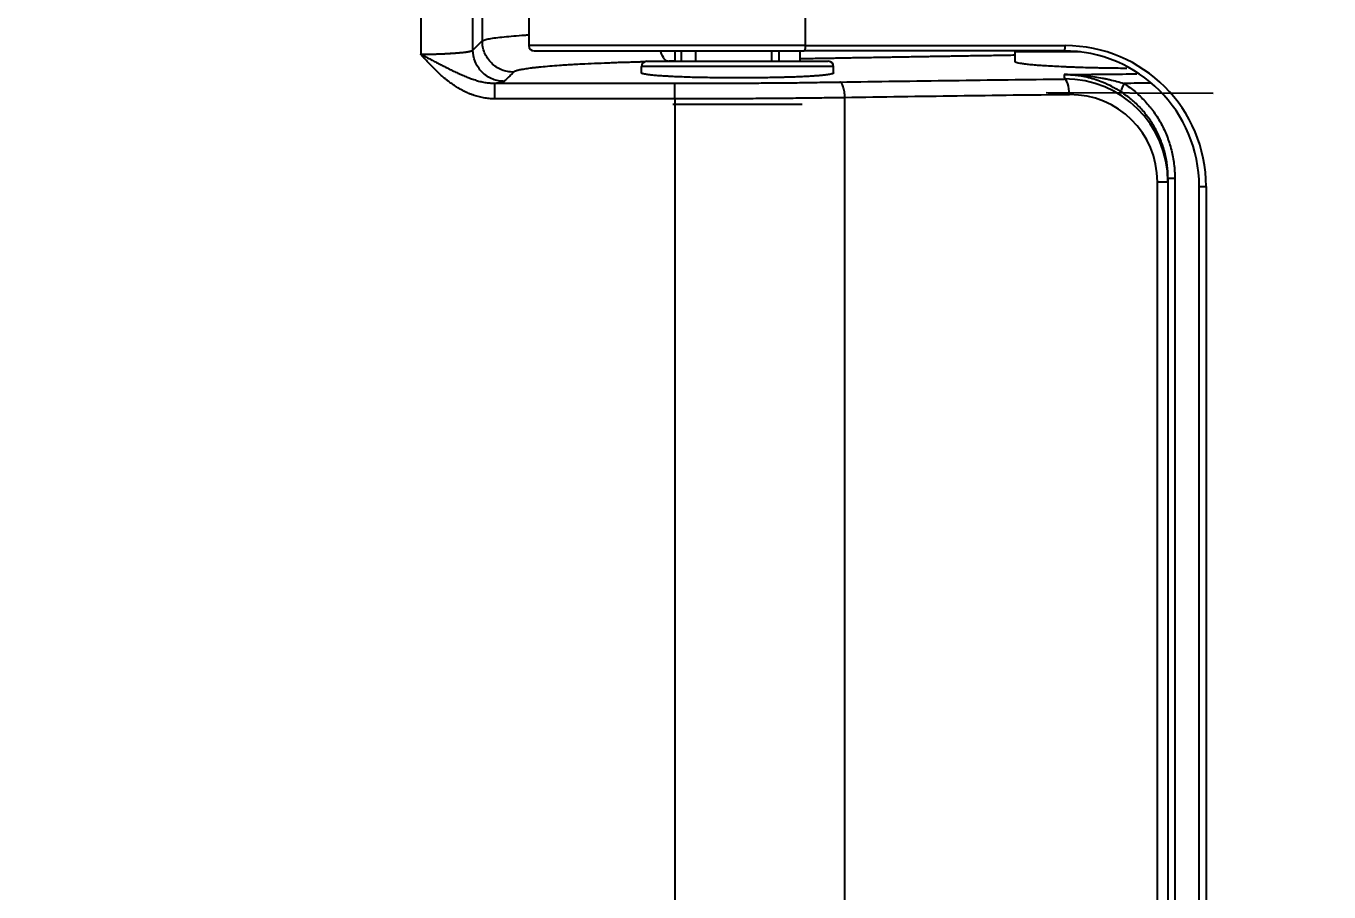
# Model space of a CAD drawing. Extents: x 2759 to 9191, y -64 to 2464.
# Drawn here: x 3051.6 to 3176.5, y 1760.2 to 1843.2 of the extents above; entities that cross this region are included whole.
import ezdxf

# ---------------------------------------------------------------- set-up
doc = ezdxf.new("R2010")
doc.units = 0
doc.header["$LTSCALE"] = 20
doc.header["$MEASUREMENT"] = 0
doc.layers.get('0').update_dxf_attribs({"linetype": 'CONTINUOUS'})
doc.layers.get('DEFPOINTS').update_dxf_attribs({"linetype": 'CONTINUOUS'})
doc.styles.get("Standard").update_dxf_attribs({"font": 'NanumGothic.ttf'})
doc.dimstyles.get("Standard").update_dxf_attribs({"dimtxt": 2.7, "dimasz": 2.5, "dimexe": 1.5, "dimexo": 1.5, "dimgap": 1.5, "dimtad": 1, "dimdec": 0, "dimlfac": 10, "dimzin": 0, "dimdsep": 46, "dimtxsty": 'Standard', "dimcen": 0, "dimclrt": 2, "dimadec": 0, "dimazin": 0, "dimtfac": 1, "dimtdec": 0, "dimtmove": 0, "dimatfit": 3, "dimfxl": 0, "dimtolj": 1, "dimtzin": 0, "dimarcsym": 0})

# ---------------------------------------------------------------- blocks, each defined once
blk = doc.blocks.new('*D41')
at = {"color": 3, "lineweight": -2}
for p, q in [((2915.78, 1685.19), (2915.78, 1966.5)), ((3600.37, 1685.19), (3600.37, 1966.5)), ((2935.78, 1961.5), (3580.37, 1961.5))]:
    blk.add_line(p, q, dxfattribs=at)
at = {"color": 3}
for points in [[(2935.78, 1964.83), (2935.78, 1958.17), (2915.78, 1961.5)], [(3580.37, 1964.83), (3580.37, 1958.17), (3600.37, 1961.5)]]:
    blk.add_solid(points, dxfattribs=at)
at = {"layer": 'DEFPOINTS', "color": 0}
for p in [(3600.37, 1961.5), (2915.78, 1683.69), (3600.37, 1683.69)]:
    blk.add_point(p, dxfattribs=at)
at = {"color": 2, "insert": (3258.08, 1985.11), "char_height": 25, "attachment_point": 5}
blk.add_mtext('\\A1;685', dxfattribs=at)

msp = doc.modelspace()

# ---------------------------------------------------------------- linework, layer by layer
at = {"color": 7, "linetype": 'Continuous'}
for p, q in [((3099.79, 1877.01), (3099.79, 1841.29)), ((3094.43, 1840.86), (3094.43, 1875.51)), ((3095.33, 1876.39), (3095.33, 1841.75)), ((3094.43, 1840.86), (3095.33, 1841.75)), ((3126.31, 1841.29), (3099.79, 1841.29)), ((3100.29, 1840.79), (3126.15, 1840.79)), ((3113.79, 1840.79), (3113.79, 1839.79)), ((3114.43, 1839.79), (3114.43, 1840.79)), ((3115.79, 1839.79), (3115.79, 1840.79)), ((3123.07, 1839.79), (3123.07, 1840.79)), ((3123.79, 1839.79), (3123.79, 1840.79)), ((3125.79, 1839.79), (3125.79, 1840.79)), ((3151.03, 1840.79), (3126.15, 1840.79)), ((3126.31, 1841.29), (3151.19, 1841.29)), ((3146.36, 1840.69), (3146.36, 1839.8)), ((3152.65, 1840.69), (3146.36, 1840.69)), ((3110.59, 1838.68), (3110.59, 1839.29)), ((3128.99, 1839.29), (3110.59, 1839.29)), ((3111.09, 1839.79), (3128.49, 1839.79)), ((3128.99, 1838.67), (3128.99, 1839.29)), ((3165.36, 1836.69), (3149.36, 1836.78)), ((3113.59, 1835.68), (3125.99, 1835.67)), ((3160.02, 1828.24), (3161.03, 1828.24)), ((3160.02, 1539.13), (3160.02, 1828.24)), ((3161.03, 1828.59), (3161.7, 1828.59)), ((3161.03, 1828.59), (3161.03, 1828.24)), ((3161.03, 1828.24), (3161.03, 1539.13)), ((3161.7, 1828.59), (3161.7, 1538.79)), ((3164.03, 1539.58), (3164.03, 1827.79)), ((3164.03, 1827.79), (3164.69, 1827.79)), ((3164.69, 1827.79), (3164.69, 1539.58))]:
    msp.add_line(p, q, dxfattribs=at)
for centre, start, end in [((3100.29, 1841.29), 180, 270), ((3146.86, 1840.69), 168.3085, 180), ((3111.09, 1839.29), 90, 180), ((3128.49, 1839.29), 0, 90)]:
    msp.add_arc(centre, 0.5, start, end, dxfattribs=at)
for centre, major_axis, ratio, start_param, end_param in [((3126.15, 1841.29), (0, -0.5), 0.325982, 0, 1.570796), ((3151.03, 1841.29), (0, -0.5), 0.325982, 0, 1.570796), ((3151.03, 1827.79), (13, 0), 1, 0, 1.570796), ((3151.19, 1827.79), (13.5, 0), 1, 0, 1.570796), ((3151.03, 1828.08), (6.87, 7.39), 0.984124, 5.469289, 7.032689), ((3151.1, 1836.59), (0.02, -1.5), 0.325964, 1.567085, 3.083985), ((3151.52, 1828.08), (5.8, 6.33), 0.981335, 5.463069, 7.026469), ((3157.13, 1837.67), (0.544, 0.839), 0.254745, 1.734631, 3.094705)]:
    msp.add_ellipse(centre, major_axis=major_axis, ratio=ratio, start_param=start_param, end_param=end_param, dxfattribs=at)
for points, knots in [([(3060.73, 1880.8), (3057.48, 1880.55), (3054.24, 1880.28), (3047.77, 1879.65), (3044.54, 1879.3), (3038.09, 1878.51), (3034.87, 1878.07), (3030.05, 1877.33), (3028.44, 1877.06), (3025.24, 1876.51), (3023.64, 1876.21), (3021.24, 1875.75), (3020.45, 1875.59), (3019.25, 1875.34), (3018.85, 1875.26), (3018.05, 1875.09), (3016.06, 1874.66), (3014.08, 1874.2), (3010.93, 1873.44), (3009.36, 1873.03), (3006.23, 1872.18), (3004.68, 1871.74), (3000.04, 1870.33), (2996.98, 1869.3), (2992.44, 1867.6), (2990.94, 1867), (2987.95, 1865.76), (2986.47, 1865.11), (2983.53, 1863.74), (2982.07, 1863.03), (2979.9, 1861.91), (2979.18, 1861.53), (2978.1, 1860.94), (2977.74, 1860.74), (2977.21, 1860.44), (2977.03, 1860.34), (2976.67, 1860.14), (2975.07, 1859.23), (2973.51, 1858.28), (2970.77, 1856.53), (2969.43, 1855.62), (2966.8, 1853.74), (2965.51, 1852.77), (2962.98, 1850.77), (2961.75, 1849.74), (2959.33, 1847.6), (2958.15, 1846.5), (2956.43, 1844.8), (2955.86, 1844.22), (2954.74, 1843.05), (2954.18, 1842.46), (2953.09, 1841.25), (2952.55, 1840.64), (2951.75, 1839.71), (2951.49, 1839.4), (2950.97, 1838.77), (2950.71, 1838.45), (2949.41, 1836.86), (2948.41, 1835.56), (2947.2, 1833.9), (2946.96, 1833.57), (2946.49, 1832.9), (2945.78, 1831.89), (2945.09, 1830.87), (2943.75, 1828.82), (2942.88, 1827.44), (2941.21, 1824.63), (2940.41, 1823.2), (2938.86, 1820.32), (2938.12, 1818.86), (2937.23, 1817.02), (2937.05, 1816.65), (2936.7, 1815.91), (2936.18, 1814.79), (2935.67, 1813.67), (2934.68, 1811.42), (2934.05, 1809.91), (2933.44, 1808.38)], [0, 0, 0, 0, 0.0625, 0.0625, 0.125, 0.125, 0.1875, 0.1875, 0.21875, 0.21875, 0.25, 0.25, 0.265625, 0.265625, 0.273437, 0.273437, 0.28125, 0.3125, 0.3125, 0.34375, 0.34375, 0.375, 0.375, 0.4375, 0.4375, 0.46875, 0.46875, 0.5, 0.5, 0.53125, 0.53125, 0.546875, 0.546875, 0.554687, 0.554687, 0.558594, 0.558594, 0.5625, 0.59375, 0.59375, 0.625, 0.625, 0.65625, 0.65625, 0.6875, 0.6875, 0.71875, 0.71875, 0.734375, 0.734375, 0.75, 0.75, 0.765625, 0.765625, 0.773437, 0.773437, 0.78125, 0.78125, 0.8125, 0.8125, 0.820312, 0.820312, 0.828125, 0.84375, 0.84375, 0.875, 0.875, 0.90625, 0.90625, 0.9375, 0.9375, 0.945312, 0.945312, 0.953125, 0.96875, 0.96875, 1, 1, 1, 1]), ([(3060.73, 1492.22), (3057.93, 1492.43), (3055.15, 1492.69), (3049.6, 1493.31), (3046.84, 1493.66), (3041.33, 1494.46), (3038.59, 1494.91), (3033.13, 1495.92), (3030.41, 1496.48), (3025, 1497.71), (3022.31, 1498.38), (3016.95, 1499.85), (3014.29, 1500.66), (3010.32, 1501.97), (3009, 1502.42), (3006.37, 1503.37), (3005.06, 1503.86), (3003.1, 1504.63), (3002.12, 1505.02), (3001.14, 1505.43), (3000.66, 1505.63), (3000.49, 1505.7), (3000.17, 1505.84), (2998.71, 1506.46), (2997.27, 1507.1), (2994.72, 1508.29), (2992.2, 1509.51), (2988.5, 1511.47), (2986.08, 1512.86), (2983.69, 1514.3), (2982.5, 1515.04), (2980.17, 1516.57), (2979.01, 1517.36), (2976.73, 1518.98), (2975.61, 1519.82), (2973.94, 1521.11), (2973.11, 1521.77), (2972.16, 1522.55), (2971.75, 1522.89), (2971.48, 1523.12), (2971.35, 1523.23), (2970.14, 1524.26), (2969.09, 1525.2), (2967.04, 1527.11), (2966.04, 1528.08), (2964.09, 1530.07), (2963.14, 1531.09), (2961.29, 1533.16), (2960.39, 1534.22), (2958.64, 1536.38), (2957.79, 1537.48), (2956.15, 1539.72), (2955.36, 1540.86), (2954.2, 1542.6), (2953.82, 1543.19), (2953.08, 1544.38), (2952.72, 1544.97), (2952, 1546.18), (2951.65, 1546.78), (2950.95, 1548.01), (2950.61, 1548.62), (2950.19, 1549.4), (2950.11, 1549.55), (2949.94, 1549.87), (2949.86, 1550.02), (2949.61, 1550.49), (2949.12, 1551.43), (2948.64, 1552.37), (2947.71, 1554.26), (2947.1, 1555.52), (2945.94, 1558.07), (2945.38, 1559.35), (2943.77, 1563.22), (2942.77, 1565.82), (2940.9, 1571.08), (2940.04, 1573.73), (2938.43, 1579.06), (2937.68, 1581.75), (2936.28, 1587.16), (2935.64, 1589.89), (2934.89, 1593.31), (2934.66, 1594.34), (2934.45, 1595.37), (2934.31, 1596.06), (2934.24, 1596.4), (2933.89, 1598.12), (2933.62, 1599.5), (2932.85, 1603.62), (2932.37, 1606.38), (2931.49, 1611.89), (2931.08, 1614.64), (2929.96, 1622.91), (2929.34, 1628.42), (2928.54, 1636.69), (2928.3, 1639.45), (2927.87, 1644.97), (2927.68, 1647.73), (2927.17, 1656.01), (2926.7, 1667.06), (2926.55, 1678.11), (2926.55, 1689.17), (2926.62, 1694.7), (2926.93, 1705.76), (2927.17, 1711.29), (2927.67, 1719.6), (2927.87, 1722.37), (2928.3, 1727.91), (2928.54, 1730.68), (2929.07, 1736.22), (2929.36, 1738.99), (2929.84, 1743.14), (2930.01, 1744.53), (2930.35, 1747.3), (2930.54, 1748.69), (2931.48, 1755.62), (2932.35, 1761.14), (2933.9, 1769.36), (2934.45, 1772.09), (2935.65, 1777.54), (2936.29, 1780.25), (2937.68, 1785.65), (2938.43, 1788.33), (2940.05, 1793.68), (2940.92, 1796.34), (2941.97, 1799.31), (2942.09, 1799.64), (2942.33, 1800.3), (2942.45, 1800.63), (2942.82, 1801.62), (2943.56, 1803.59), (2944.34, 1805.53), (2945.96, 1809.4), (2947.11, 1811.93), (2948.66, 1815.05), (2948.98, 1815.67), (2949.62, 1816.9), (2949.94, 1817.52), (2950.93, 1819.35), (2951.62, 1820.56), (2952.69, 1822.36), (2953.05, 1822.95), (2953.79, 1824.13), (2954.17, 1824.72), (2955.32, 1826.47), (2956.12, 1827.62), (2957.37, 1829.32), (2957.79, 1829.88), (2958.33, 1830.58), (2958.44, 1830.72), (2958.66, 1831), (2958.98, 1831.41), (2960.19, 1832.93), (2961.33, 1834.26), (2963.19, 1836.34), (2964.14, 1837.36), (2966.09, 1839.34), (2967.08, 1840.31), (2969.11, 1842.2), (2970.15, 1843.12), (2972.26, 1844.92), (2973.34, 1845.79), (2975.53, 1847.5), (2976.64, 1848.33), (2978.91, 1849.95), (2980.06, 1850.74), (2981.82, 1851.89), (2982.7, 1852.46), (2983.75, 1853.1), (2984.2, 1853.38), (2984.5, 1853.56), (2984.65, 1853.65), (2986, 1854.47), (2987.22, 1855.17), (2989.67, 1856.52), (2992.14, 1857.83), (2994.64, 1859.05), (2998.42, 1860.81), (3000.97, 1861.91), (3006.13, 1863.94), (3008.74, 1864.89), (3014.02, 1866.64), (3016.68, 1867.44), (3020.72, 1868.56), (3022.07, 1868.92), (3024.1, 1869.43), (3024.78, 1869.6), (3025.8, 1869.84), (3026.14, 1869.92), (3026.82, 1870.08), (3028.53, 1870.48), (3030.24, 1870.85), (3032.3, 1871.27), (3032.99, 1871.41), (3034.36, 1871.68), (3035.05, 1871.81), (3038.5, 1872.45), (3041.26, 1872.9), (3046.8, 1873.71), (3049.57, 1874.07), (3053.75, 1874.53), (3055.14, 1874.67), (3057.93, 1874.93), (3059.33, 1875.05), (3060.73, 1875.16)], [0, 0, 0, 0, 0.015625, 0.015625, 0.03125, 0.03125, 0.046875, 0.046875, 0.0625, 0.0625, 0.078125, 0.078125, 0.09375, 0.09375, 0.101562, 0.101562, 0.109375, 0.109375, 0.113281, 0.115234, 0.115234, 0.116211, 0.116211, 0.117187, 0.125, 0.125, 0.132812, 0.140625, 0.148437, 0.148437, 0.15625, 0.15625, 0.164062, 0.164062, 0.171875, 0.171875, 0.175781, 0.177734, 0.178711, 0.178711, 0.179687, 0.179687, 0.1875, 0.1875, 0.195312, 0.195312, 0.203125, 0.203125, 0.210937, 0.210937, 0.21875, 0.21875, 0.226562, 0.226562, 0.230469, 0.230469, 0.234375, 0.234375, 0.238281, 0.238281, 0.242187, 0.242187, 0.243164, 0.243164, 0.244141, 0.244141, 0.246094, 0.25, 0.25, 0.257812, 0.257812, 0.265625, 0.265625, 0.28125, 0.28125, 0.296875, 0.296875, 0.3125, 0.3125, 0.328125, 0.328125, 0.332031, 0.333984, 0.333984, 0.335937, 0.335937, 0.34375, 0.34375, 0.359375, 0.359375, 0.375, 0.375, 0.40625, 0.40625, 0.421875, 0.421875, 0.4375, 0.4375, 0.46875, 0.5, 0.5, 0.53125, 0.53125, 0.5625, 0.5625, 0.578125, 0.578125, 0.59375, 0.59375, 0.609375, 0.609375, 0.617187, 0.617187, 0.625, 0.625, 0.65625, 0.65625, 0.671875, 0.671875, 0.6875, 0.6875, 0.703125, 0.703125, 0.71875, 0.71875, 0.720703, 0.720703, 0.722656, 0.722656, 0.726562, 0.734375, 0.734375, 0.75, 0.75, 0.753906, 0.753906, 0.757812, 0.757812, 0.765625, 0.765625, 0.769531, 0.769531, 0.773437, 0.773437, 0.78125, 0.78125, 0.785156, 0.785156, 0.786133, 0.786133, 0.787109, 0.789062, 0.796875, 0.796875, 0.804687, 0.804687, 0.8125, 0.8125, 0.820312, 0.820312, 0.828125, 0.828125, 0.835937, 0.835937, 0.84375, 0.84375, 0.847656, 0.849609, 0.850586, 0.850586, 0.851562, 0.851562, 0.859375, 0.859375, 0.867187, 0.875, 0.875, 0.890625, 0.890625, 0.90625, 0.90625, 0.921875, 0.921875, 0.929687, 0.929687, 0.933594, 0.933594, 0.935547, 0.935547, 0.9375, 0.945312, 0.945312, 0.949219, 0.949219, 0.953125, 0.953125, 0.96875, 0.96875, 0.984375, 0.984375, 0.992187, 0.992187, 1, 1, 1, 1]), ([(3060.84, 1873.66), (3058.07, 1873.45), (3055.31, 1873.19), (3049.79, 1872.58), (3047.04, 1872.23), (3041.57, 1871.44), (3038.84, 1870.99), (3033.39, 1869.98), (3030.68, 1869.43), (3025.28, 1868.2), (3022.59, 1867.53), (3018.58, 1866.42), (3017.24, 1866.03), (3015.57, 1865.53), (3015.24, 1865.42), (3014.58, 1865.22), (3013.58, 1864.91), (3012.59, 1864.59), (3009.29, 1863.49), (3006.68, 1862.55), (3001.53, 1860.52), (2998.98, 1859.43), (2995.22, 1857.67), (2992.73, 1856.46), (2990.28, 1855.16), (2987.84, 1853.81), (2986.64, 1853.12), (2985.29, 1852.31), (2985.14, 1852.21), (2984.85, 1852.03), (2984.4, 1851.76), (2983.37, 1851.12), (2982.49, 1850.55), (2980.75, 1849.41), (2979.61, 1848.63), (2977.36, 1847.02), (2976.26, 1846.19), (2974.09, 1844.5), (2973.03, 1843.63), (2970.94, 1841.84), (2969.91, 1840.93), (2967.9, 1839.05), (2966.92, 1838.08), (2964.99, 1836.11), (2964.05, 1835.1), (2962.22, 1833.02), (2961.32, 1831.96), (2960.23, 1830.6), (2960.01, 1830.33), (2959.69, 1829.92), (2959.58, 1829.78), (2959.36, 1829.5), (2958.83, 1828.81), (2958.31, 1828.11), (2957.08, 1826.42), (2956.3, 1825.27), (2954.78, 1822.95), (2954.05, 1821.78), (2952.65, 1819.4), (2951.98, 1818.2), (2950.68, 1815.77), (2950.05, 1814.54), (2948.22, 1810.83), (2947.09, 1808.31), (2945.49, 1804.47), (2944.72, 1802.54), (2943.99, 1800.58), (2943.7, 1799.77), (2943.64, 1799.6), (2943.52, 1799.27), (2943.34, 1798.78), (2943.17, 1798.29), (2942.13, 1795.34), (2941.27, 1792.7), (2939.69, 1787.4), (2938.95, 1784.73), (2937.59, 1779.38), (2936.95, 1776.69), (2935.78, 1771.29), (2935.23, 1768.58), (2934.22, 1763.14), (2933.52, 1759.05), (2932.78, 1754.26), (2932.44, 1751.85), (2932.3, 1750.82), (2932.2, 1750.14), (2932.16, 1749.79), (2931.74, 1746.7), (2931.06, 1741.2), (2930.49, 1735.71), (2929.96, 1730.22), (2929.72, 1727.47), (2929.3, 1721.98), (2929.11, 1719.23), (2928.61, 1711), (2928.38, 1705.51), (2928.07, 1694.54), (2928, 1689.06), (2928, 1678.1), (2928.08, 1672.62), (2928.39, 1661.66), (2928.62, 1656.19), (2929.12, 1647.98), (2929.31, 1645.24), (2929.74, 1639.77), (2929.97, 1637.03), (2930.76, 1628.83), (2931.37, 1623.36), (2932.48, 1615.17), (2932.88, 1612.44), (2933.75, 1606.97), (2934.22, 1604.25), (2934.98, 1600.15), (2935.24, 1598.79), (2935.59, 1597.08), (2935.66, 1596.74), (2935.8, 1596.06), (2936.01, 1595.04), (2936.81, 1591.3), (2937.6, 1587.92), (2938.98, 1582.55), (2939.71, 1579.88), (2941.3, 1574.59), (2942.15, 1571.96), (2943.99, 1566.75), (2944.97, 1564.16), (2946.57, 1560.33), (2947.67, 1557.78), (2948.85, 1555.27), (2949.77, 1553.39), (2950.24, 1552.46), (2950.81, 1551.37), (2951.05, 1550.91), (2951.22, 1550.6), (2951.3, 1550.44), (2952.05, 1549.06), (2952.73, 1547.84), (2953.79, 1546.04), (2954.15, 1545.45), (2954.88, 1544.27), (2955.26, 1543.69), (2956.4, 1541.95), (2957.18, 1540.82), (2958.8, 1538.59), (2959.64, 1537.5), (2961.37, 1535.36), (2962.26, 1534.31), (2964.08, 1532.25), (2965.02, 1531.24), (2966.95, 1529.26), (2967.94, 1528.29), (2969.97, 1526.39), (2971.02, 1525.47), (2972.21, 1524.44), (2972.35, 1524.33), (2972.62, 1524.11), (2972.75, 1523.99), (2973.15, 1523.66), (2973.96, 1522.99), (2974.78, 1522.34), (2976.43, 1521.05), (2977.55, 1520.22), (2979.81, 1518.61), (2980.95, 1517.83), (2983.27, 1516.31), (2984.44, 1515.58), (2986.82, 1514.16), (2989.22, 1512.78), (2992.89, 1510.83), (2995.39, 1509.62), (2997.91, 1508.45), (2999.19, 1507.88), (3000.63, 1507.26), (3000.79, 1507.19), (3001.11, 1507.06), (3001.27, 1506.99), (3001.76, 1506.79), (3002.73, 1506.39), (3003.7, 1506), (3005.64, 1505.24), (3006.94, 1504.75), (3009.55, 1503.81), (3010.86, 1503.36), (3014.8, 1502.06), (3017.44, 1501.27), (3022.75, 1499.81), (3025.42, 1499.14), (3030.78, 1497.93), (3033.48, 1497.38), (3038.89, 1496.38), (3041.61, 1495.93), (3047.07, 1495.14), (3049.81, 1494.79), (3055.31, 1494.18), (3058.07, 1493.93), (3060.84, 1493.71)], [0, 0, 0, 0, 0.015625, 0.015625, 0.03125, 0.03125, 0.046875, 0.046875, 0.0625, 0.0625, 0.078125, 0.078125, 0.085938, 0.085938, 0.087891, 0.087891, 0.089844, 0.09375, 0.09375, 0.109375, 0.109375, 0.125, 0.125, 0.132812, 0.140625, 0.140625, 0.148437, 0.148437, 0.149414, 0.149414, 0.150391, 0.152344, 0.15625, 0.15625, 0.164062, 0.164062, 0.171875, 0.171875, 0.179687, 0.179687, 0.1875, 0.1875, 0.195312, 0.195312, 0.203125, 0.203125, 0.210938, 0.210938, 0.212891, 0.212891, 0.213867, 0.213867, 0.214844, 0.21875, 0.21875, 0.226563, 0.226563, 0.234375, 0.234375, 0.242188, 0.242188, 0.25, 0.25, 0.265625, 0.265625, 0.273438, 0.277344, 0.277344, 0.27832, 0.27832, 0.279297, 0.28125, 0.28125, 0.296875, 0.296875, 0.3125, 0.3125, 0.328125, 0.328125, 0.34375, 0.34375, 0.359375, 0.367188, 0.371094, 0.373047, 0.373047, 0.375, 0.375, 0.390625, 0.40625, 0.40625, 0.421875, 0.421875, 0.4375, 0.4375, 0.46875, 0.46875, 0.5, 0.5, 0.53125, 0.53125, 0.5625, 0.5625, 0.578125, 0.578125, 0.59375, 0.59375, 0.625, 0.625, 0.640625, 0.640625, 0.65625, 0.65625, 0.664063, 0.664063, 0.666016, 0.666016, 0.667969, 0.671875, 0.6875, 0.6875, 0.703125, 0.703125, 0.71875, 0.71875, 0.734375, 0.734375, 0.742188, 0.75, 0.75, 0.753906, 0.755859, 0.756836, 0.756836, 0.757813, 0.757813, 0.765625, 0.765625, 0.769531, 0.769531, 0.773438, 0.773438, 0.78125, 0.78125, 0.789063, 0.789063, 0.796875, 0.796875, 0.804688, 0.804688, 0.8125, 0.8125, 0.820313, 0.820313, 0.821289, 0.821289, 0.822266, 0.822266, 0.824219, 0.828125, 0.828125, 0.835938, 0.835938, 0.84375, 0.84375, 0.851563, 0.851563, 0.859375, 0.867188, 0.875, 0.875, 0.882813, 0.882813, 0.883789, 0.883789, 0.884766, 0.884766, 0.886719, 0.890625, 0.890625, 0.898438, 0.898438, 0.90625, 0.90625, 0.921875, 0.921875, 0.9375, 0.9375, 0.953125, 0.953125, 0.96875, 0.96875, 0.984375, 0.984375, 1, 1, 1, 1]), ([(3095.33, 1841.75), (3095.37, 1841.78), (3095.45, 1841.82), (3095.68, 1841.89), (3095.83, 1841.92), (3096.18, 1841.99), (3096.39, 1842.02), (3096.87, 1842.08), (3097.13, 1842.11), (3097.7, 1842.17), (3098.01, 1842.19), (3098.67, 1842.25), (3099.02, 1842.28), (3099.5, 1842.31), (3099.63, 1842.32), (3099.75, 1842.33)], [0, 0, 0, 0, 0.157747, 0.157747, 0.315495, 0.315495, 0.473242, 0.473242, 0.630989, 0.630989, 0.788737, 0.788737, 0.946484, 0.946484, 1, 1, 1, 1]), ([(3098.33, 1838.75), (3098.13, 1838.75), (3097.93, 1838.77), (3097.55, 1838.85), (3097.36, 1838.9), (3097, 1839.05), (3096.83, 1839.15), (3096.5, 1839.36), (3096.35, 1839.49), (3096.07, 1839.77), (3095.94, 1839.92), (3095.73, 1840.24), (3095.63, 1840.42), (3095.48, 1840.78), (3095.42, 1840.97), (3095.35, 1841.35), (3095.33, 1841.55), (3095.33, 1841.75)], [0, 0, 0, 0, 0.125, 0.125, 0.25, 0.25, 0.375, 0.375, 0.5, 0.5, 0.625, 0.625, 0.75, 0.75, 0.875, 0.875, 1, 1, 1, 1]), ([(3089.44, 1840.47), (3089.45, 1840.47), (3089.47, 1840.47), (3089.51, 1840.47), (3089.55, 1840.47), (3089.58, 1840.47), (3089.62, 1840.47), (3089.65, 1840.47), (3089.69, 1840.47), (3089.73, 1840.47), (3089.76, 1840.47), (3089.8, 1840.47), (3089.84, 1840.47), (3089.87, 1840.47), (3089.91, 1840.47), (3089.95, 1840.47), (3089.98, 1840.47), (3090.02, 1840.47), (3090.06, 1840.47), (3090.1, 1840.47), (3090.13, 1840.47), (3090.17, 1840.48), (3090.21, 1840.48), (3090.25, 1840.48), (3090.29, 1840.48), (3090.32, 1840.48), (3090.36, 1840.48), (3090.4, 1840.48), (3090.44, 1840.48), (3090.48, 1840.48), (3090.52, 1840.48), (3090.55, 1840.48), (3090.59, 1840.48), (3090.63, 1840.49), (3090.67, 1840.49), (3090.71, 1840.49), (3090.75, 1840.49), (3090.79, 1840.49), (3090.83, 1840.49), (3090.87, 1840.49), (3090.91, 1840.49), (3090.94, 1840.49), (3090.98, 1840.5), (3091.02, 1840.5), (3091.06, 1840.5), (3091.1, 1840.5), (3091.14, 1840.5), (3091.18, 1840.5), (3091.22, 1840.5), (3091.26, 1840.5), (3091.3, 1840.51), (3091.34, 1840.51), (3091.38, 1840.51), (3091.42, 1840.51), (3091.46, 1840.51), (3091.5, 1840.51), (3091.54, 1840.52), (3091.58, 1840.52), (3091.61, 1840.52), (3091.65, 1840.52), (3091.69, 1840.52), (3091.73, 1840.52), (3091.77, 1840.53), (3091.81, 1840.53), (3091.85, 1840.53), (3091.89, 1840.53), (3091.93, 1840.53), (3091.97, 1840.54), (3092.01, 1840.54), (3092.04, 1840.54), (3092.08, 1840.54), (3092.12, 1840.54), (3092.16, 1840.55), (3092.2, 1840.55), (3092.24, 1840.55), (3092.27, 1840.55), (3092.31, 1840.56), (3092.35, 1840.56), (3092.39, 1840.56), (3092.43, 1840.56), (3092.46, 1840.56), (3092.5, 1840.57), (3092.54, 1840.57), (3092.57, 1840.57), (3092.61, 1840.57), (3092.65, 1840.58), (3092.68, 1840.58), (3092.72, 1840.58), (3092.76, 1840.58), (3092.79, 1840.59), (3092.83, 1840.59), (3092.86, 1840.59), (3092.9, 1840.6), (3092.93, 1840.6), (3092.97, 1840.6), (3093, 1840.6), (3093.04, 1840.61), (3093.07, 1840.61), (3093.11, 1840.61), (3093.14, 1840.62), (3093.17, 1840.62), (3093.21, 1840.62), (3093.24, 1840.62), (3093.27, 1840.63), (3093.3, 1840.63), (3093.34, 1840.63), (3093.37, 1840.64), (3093.4, 1840.64), (3093.43, 1840.64), (3093.46, 1840.65), (3093.49, 1840.65), (3093.52, 1840.65), (3093.55, 1840.66), (3093.58, 1840.66), (3093.61, 1840.66), (3093.64, 1840.67), (3093.66, 1840.67), (3093.69, 1840.67), (3093.72, 1840.68), (3093.75, 1840.68), (3093.77, 1840.68), (3093.8, 1840.69), (3093.82, 1840.69), (3093.85, 1840.7), (3093.87, 1840.7), (3093.9, 1840.7), (3093.92, 1840.71), (3093.95, 1840.71), (3093.97, 1840.71), (3093.99, 1840.72), (3094.01, 1840.72), (3094.04, 1840.73), (3094.06, 1840.73), (3094.08, 1840.73), (3094.1, 1840.74), (3094.12, 1840.74), (3094.14, 1840.75), (3094.16, 1840.75), (3094.17, 1840.75), (3094.19, 1840.76), (3094.21, 1840.76), (3094.22, 1840.77), (3094.24, 1840.77), (3094.26, 1840.78), (3094.27, 1840.78), (3094.28, 1840.78), (3094.3, 1840.79), (3094.31, 1840.79), (3094.32, 1840.8), (3094.34, 1840.8), (3094.35, 1840.81), (3094.36, 1840.81), (3094.37, 1840.82), (3094.38, 1840.82), (3094.39, 1840.82), (3094.39, 1840.83), (3094.4, 1840.83), (3094.41, 1840.84), (3094.41, 1840.84), (3094.42, 1840.85), (3094.42, 1840.85), (3094.43, 1840.86), (3094.43, 1840.86), (3094.43, 1840.86)], [0, 0, 0, 0, 0.004651, 0.009321, 0.014011, 0.01872, 0.023448, 0.028196, 0.032963, 0.037749, 0.042555, 0.047381, 0.052226, 0.05709, 0.061973, 0.066876, 0.071799, 0.076741, 0.081702, 0.086683, 0.091683, 0.096703, 0.101742, 0.106801, 0.111879, 0.116976, 0.122093, 0.127229, 0.132385, 0.13756, 0.142755, 0.147969, 0.153203, 0.158456, 0.163729, 0.169021, 0.174333, 0.179664, 0.185014, 0.190384, 0.195774, 0.201183, 0.206611, 0.212059, 0.217527, 0.223014, 0.22852, 0.234046, 0.239592, 0.245157, 0.250741, 0.256345, 0.261969, 0.267612, 0.273274, 0.278956, 0.284658, 0.290379, 0.296119, 0.30188, 0.307659, 0.313458, 0.319277, 0.325115, 0.330973, 0.33685, 0.342747, 0.348664, 0.354599, 0.360555, 0.36653, 0.372524, 0.378539, 0.384572, 0.390625, 0.396698, 0.40279, 0.408902, 0.415034, 0.421184, 0.427355, 0.433545, 0.439755, 0.445984, 0.452233, 0.458501, 0.464789, 0.471096, 0.477423, 0.48377, 0.490136, 0.496521, 0.502927, 0.509352, 0.515796, 0.52226, 0.528744, 0.535247, 0.54177, 0.548312, 0.554874, 0.561455, 0.568056, 0.574677, 0.581317, 0.587977, 0.594656, 0.601355, 0.608074, 0.614812, 0.62157, 0.628347, 0.635144, 0.641961, 0.648797, 0.655653, 0.662528, 0.669423, 0.676338, 0.683272, 0.690226, 0.697199, 0.704192, 0.711205, 0.718237, 0.725289, 0.73236, 0.739451, 0.746562, 0.753692, 0.760842, 0.768012, 0.775201, 0.78241, 0.789638, 0.796886, 0.804154, 0.811441, 0.818748, 0.826074, 0.83342, 0.840786, 0.848171, 0.855576, 0.863001, 0.870445, 0.877909, 0.885392, 0.892895, 0.900418, 0.90796, 0.915522, 0.923104, 0.930705, 0.938326, 0.945967, 0.953627, 0.961306, 0.969006, 0.976725, 0.984464, 0.992222, 1, 1, 1, 1]), ([(3096.52, 1836.2), (3096.34, 1836.2), (3096.16, 1836.2), (3095.81, 1836.24), (3095.63, 1836.26), (3095.29, 1836.32), (3095.11, 1836.36), (3094.77, 1836.45), (3094.6, 1836.5), (3094.39, 1836.58), (3094.35, 1836.59), (3094.26, 1836.62), (3094.14, 1836.67), (3094.01, 1836.72), (3093.77, 1836.83), (3093.61, 1836.91), (3093.29, 1837.07), (3093.14, 1837.16), (3092.84, 1837.34), (3092.69, 1837.44), (3092.39, 1837.64), (3092.25, 1837.74), (3092.04, 1837.9), (3091.97, 1837.96), (3091.83, 1838.07), (3091.76, 1838.12), (3091.55, 1838.3), (3091.42, 1838.41), (3091.15, 1838.65), (3091.02, 1838.77), (3090.77, 1839.02), (3090.64, 1839.15), (3090.39, 1839.41), (3090.27, 1839.54), (3090.03, 1839.8), (3089.91, 1839.93), (3089.73, 1840.13), (3089.67, 1840.2), (3089.58, 1840.3), (3089.55, 1840.33), (3089.51, 1840.38), (3089.5, 1840.4), (3089.47, 1840.43), (3089.47, 1840.44), (3089.45, 1840.45), (3089.45, 1840.45), (3089.45, 1840.46), (3089.44, 1840.46), (3089.44, 1840.46), (3089.44, 1840.46), (3089.44, 1840.46), (3089.44, 1840.46), (3089.44, 1840.46), (3089.44, 1840.46), (3089.44, 1840.46), (3089.44, 1840.47), (3089.44, 1840.47)], [0, 0, 0, 0, 0.0625, 0.0625, 0.125, 0.125, 0.1875, 0.1875, 0.25, 0.25, 0.265625, 0.265625, 0.28125, 0.3125, 0.3125, 0.375, 0.375, 0.4375, 0.4375, 0.5, 0.5, 0.5625, 0.5625, 0.59375, 0.59375, 0.625, 0.625, 0.6875, 0.6875, 0.75, 0.75, 0.8125, 0.8125, 0.875, 0.875, 0.9375, 0.9375, 0.96875, 0.96875, 0.984375, 0.984375, 0.992188, 0.992188, 0.996094, 0.996094, 0.998047, 0.998047, 0.998291, 0.998413, 0.998413, 0.998444, 0.998444, 0.998474, 0.998535, 0.999023, 1, 1, 1, 1]), ([(3089.44, 1840.47), (3089.44, 1840.47), (3089.44, 1840.47), (3089.45, 1840.46), (3089.45, 1840.46), (3089.45, 1840.46), (3089.45, 1840.46), (3089.45, 1840.46), (3089.45, 1840.46), (3089.46, 1840.46), (3089.47, 1840.45), (3089.48, 1840.45), (3089.51, 1840.43), (3089.53, 1840.42), (3089.58, 1840.39), (3089.62, 1840.37), (3089.73, 1840.32), (3089.8, 1840.28), (3090.01, 1840.17), (3090.16, 1840.09), (3090.44, 1839.94), (3090.59, 1839.86), (3090.8, 1839.75), (3090.87, 1839.71), (3091.02, 1839.63), (3091.09, 1839.6), (3091.23, 1839.52), (3091.3, 1839.49), (3091.45, 1839.41), (3091.52, 1839.38), (3091.73, 1839.27), (3091.88, 1839.2), (3092.09, 1839.09), (3092.16, 1839.05), (3092.31, 1838.98), (3092.38, 1838.95), (3092.59, 1838.84), (3092.74, 1838.77), (3093.02, 1838.64), (3093.17, 1838.57), (3093.38, 1838.48), (3093.46, 1838.45), (3093.6, 1838.39), (3093.67, 1838.36), (3093.89, 1838.27), (3094.04, 1838.21), (3094.26, 1838.13), (3094.34, 1838.1), (3094.49, 1838.05), (3094.56, 1838.02), (3094.71, 1837.98), (3094.79, 1837.95), (3094.94, 1837.91), (3095.02, 1837.89), (3095.25, 1837.83), (3095.41, 1837.8), (3095.64, 1837.76), (3095.72, 1837.75), (3095.88, 1837.73), (3095.96, 1837.72), (3096.2, 1837.7), (3096.36, 1837.69), (3096.52, 1837.7)], [0, 0, 0, 0, 0.000977, 0.001465, 0.001709, 0.001709, 0.001831, 0.001831, 0.001953, 0.003906, 0.003906, 0.007812, 0.007812, 0.015625, 0.015625, 0.03125, 0.03125, 0.0625, 0.0625, 0.125, 0.125, 0.1875, 0.1875, 0.21875, 0.21875, 0.25, 0.25, 0.28125, 0.28125, 0.3125, 0.3125, 0.375, 0.375, 0.40625, 0.40625, 0.4375, 0.4375, 0.5, 0.5, 0.5625, 0.5625, 0.59375, 0.59375, 0.625, 0.625, 0.6875, 0.6875, 0.71875, 0.71875, 0.75, 0.75, 0.78125, 0.78125, 0.8125, 0.8125, 0.875, 0.875, 0.90625, 0.90625, 0.9375, 0.9375, 1, 1, 1, 1]), ([(3097.43, 1837.87), (3097.25, 1837.87), (3097.07, 1837.88), (3096.7, 1837.95), (3096.51, 1838.01), (3096.14, 1838.15), (3095.96, 1838.25), (3095.62, 1838.47), (3095.46, 1838.6), (3095.17, 1838.89), (3095.04, 1839.05), (3094.81, 1839.4), (3094.72, 1839.58), (3094.5, 1840.13), (3094.43, 1840.51), (3094.43, 1840.86)], [0, 0, 0, 0, 0.125, 0.125, 0.25, 0.25, 0.375, 0.375, 0.5, 0.5, 0.625, 0.625, 0.75, 0.75, 1, 1, 1, 1]), ([(3113.12, 1839.79), (3113.01, 1839.8), (3112.77, 1839.96), (3112.53, 1840.44), (3112.43, 1840.76), (3112.43, 1840.78)], [0, 0, 0, 0, 0.482421, 0.964911, 1, 1, 1, 1]), ([(3146.36, 1840.37), (3145.87, 1840.36), (3144.88, 1840.34), (3143.4, 1840.32), (3141.93, 1840.3), (3140.46, 1840.27), (3138.99, 1840.25), (3137.53, 1840.22), (3136.07, 1840.2), (3134.62, 1840.17), (3133.17, 1840.15), (3131.72, 1840.12), (3130.28, 1840.1), (3128.83, 1840.07), (3127.4, 1840.05), (3126.38, 1840.03), (3125.85, 1840.02), (3125.79, 1840.02)], [0, 0, 0, 0, 0.071979, 0.143779, 0.215402, 0.286847, 0.358114, 0.429204, 0.500117, 0.570854, 0.641414, 0.711798, 0.782006, 0.852038, 0.921895, 0.991577, 1, 1, 1, 1]), ([(3110.59, 1839.73), (3110.57, 1839.73), (3110.52, 1839.73), (3110.45, 1839.72), (3110.38, 1839.72), (3110.32, 1839.72), (3110.25, 1839.72), (3110.18, 1839.72), (3109.89, 1839.71), (3109.4, 1839.69), (3108.7, 1839.67), (3108.02, 1839.65), (3107.13, 1839.61), (3106.06, 1839.57), (3104.99, 1839.52), (3104.11, 1839.47), (3103.39, 1839.43), (3102.6, 1839.37), (3101.77, 1839.31), (3101.08, 1839.25), (3100.58, 1839.2), (3100.23, 1839.16), (3099.91, 1839.12), (3099.62, 1839.08), (3099.36, 1839.04), (3099.12, 1839), (3098.91, 1838.96), (3098.79, 1838.93), (3098.71, 1838.91), (3098.69, 1838.9), (3098.66, 1838.9), (3098.63, 1838.89), (3098.61, 1838.88), (3098.58, 1838.87), (3098.56, 1838.86), (3098.54, 1838.86), (3098.52, 1838.85), (3098.5, 1838.84), (3098.48, 1838.83), (3098.46, 1838.83), (3098.44, 1838.82), (3098.43, 1838.81), (3098.41, 1838.8), (3098.39, 1838.8), (3098.38, 1838.79), (3098.37, 1838.78), (3098.36, 1838.77), (3098.35, 1838.76), (3098.34, 1838.76), (3098.33, 1838.75), (3098.33, 1838.75)], [0, 0, 0, 0, 0.00328, 0.006559, 0.009835, 0.01311, 0.016383, 0.019654, 0.022924, 0.057663, 0.092386, 0.127141, 0.161976, 0.231771, 0.30158, 0.348098, 0.394547, 0.441043, 0.51077, 0.580511, 0.615477, 0.650382, 0.685273, 0.720198, 0.75505, 0.789822, 0.824564, 0.859324, 0.865628, 0.871938, 0.878256, 0.884581, 0.890913, 0.897253, 0.903602, 0.909959, 0.916325, 0.9227, 0.929084, 0.935477, 0.941881, 0.948294, 0.954718, 0.961153, 0.967599, 0.974056, 0.980524, 0.987004, 0.993496, 1, 1, 1, 1]), ([(3110.87, 1839.74), (3110.85, 1839.73), (3110.8, 1839.73), (3110.73, 1839.73), (3110.66, 1839.73), (3110.61, 1839.73), (3110.59, 1839.73)], [0, 0, 0, 0, 0.250011, 0.500012, 0.750007, 1, 1, 1, 1]), ([(3146.36, 1839.8), (3146.36, 1839.78), (3146.38, 1839.76), (3146.45, 1839.72), (3146.5, 1839.7), (3146.64, 1839.66), (3146.73, 1839.64), (3146.86, 1839.62), (3146.9, 1839.61), (3146.94, 1839.61), (3146.97, 1839.6), (3146.99, 1839.6), (3147.06, 1839.59), (3147.13, 1839.58), (3147.33, 1839.55), (3147.64, 1839.51), (3148.01, 1839.48), (3148.31, 1839.45), (3148.41, 1839.44), (3148.57, 1839.43), (3148.63, 1839.43), (3148.74, 1839.42), (3148.8, 1839.41), (3149.08, 1839.39), (3149.32, 1839.38), (3149.83, 1839.35), (3150.1, 1839.33), (3150.65, 1839.31), (3150.94, 1839.29), (3151.31, 1839.28), (3151.39, 1839.27), (3151.51, 1839.27), (3151.54, 1839.27), (3151.62, 1839.26), (3151.82, 1839.26), (3152.01, 1839.25), (3152.49, 1839.23), (3153.14, 1839.21), (3153.81, 1839.19), (3154.33, 1839.18), (3154.5, 1839.18), (3154.77, 1839.17), (3154.85, 1839.17), (3155.03, 1839.17), (3155.12, 1839.17), (3155.56, 1839.16), (3155.92, 1839.15), (3156.55, 1839.15), (3156.81, 1839.14), (3157.08, 1839.14)], [0, 0, 0, 0, 0.063482, 0.063482, 0.126964, 0.126964, 0.190446, 0.190446, 0.206316, 0.214252, 0.214252, 0.222187, 0.222187, 0.253928, 0.253928, 0.31741, 0.380892, 0.380892, 0.412633, 0.412633, 0.428503, 0.428503, 0.444374, 0.444374, 0.507856, 0.507856, 0.571338, 0.571338, 0.63482, 0.63482, 0.65069, 0.65069, 0.658626, 0.658626, 0.666561, 0.698302, 0.698302, 0.761784, 0.825266, 0.825266, 0.857007, 0.857007, 0.872877, 0.872877, 0.888748, 0.888748, 0.95223, 0.95223, 1, 1, 1, 1]), ([(3096.52, 1837.7), (3096.52, 1837.7), (3096.54, 1837.7), (3096.56, 1837.7), (3096.58, 1837.7), (3096.6, 1837.7), (3096.61, 1837.71), (3096.63, 1837.71), (3096.65, 1837.71), (3096.67, 1837.71), (3096.69, 1837.71), (3096.71, 1837.72), (3096.73, 1837.72), (3096.75, 1837.72), (3096.77, 1837.72), (3096.79, 1837.72), (3096.8, 1837.73), (3096.82, 1837.73), (3096.84, 1837.73), (3096.86, 1837.73), (3096.88, 1837.74), (3096.89, 1837.74), (3096.91, 1837.74), (3096.93, 1837.74), (3096.95, 1837.75), (3096.96, 1837.75), (3096.98, 1837.75), (3097, 1837.75), (3097.01, 1837.75), (3097.03, 1837.76), (3097.04, 1837.76), (3097.06, 1837.76), (3097.08, 1837.76), (3097.09, 1837.77), (3097.11, 1837.77), (3097.12, 1837.77), (3097.14, 1837.78), (3097.15, 1837.78), (3097.17, 1837.78), (3097.18, 1837.78), (3097.19, 1837.79), (3097.21, 1837.79), (3097.22, 1837.79), (3097.23, 1837.79), (3097.24, 1837.8), (3097.26, 1837.8), (3097.27, 1837.8), (3097.28, 1837.81), (3097.29, 1837.81), (3097.3, 1837.81), (3097.31, 1837.81), (3097.32, 1837.82), (3097.33, 1837.82), (3097.34, 1837.82), (3097.35, 1837.83), (3097.36, 1837.83), (3097.37, 1837.83), (3097.38, 1837.84), (3097.38, 1837.84), (3097.39, 1837.84), (3097.4, 1837.84), (3097.4, 1837.85), (3097.41, 1837.85), (3097.41, 1837.85), (3097.42, 1837.86), (3097.42, 1837.86), (3097.43, 1837.86), (3097.43, 1837.87), (3097.43, 1837.87)], [0, 0, 0, 0, 0.012246, 0.024582, 0.037008, 0.049524, 0.062129, 0.074824, 0.087609, 0.100484, 0.113449, 0.126503, 0.139647, 0.15288, 0.166203, 0.179616, 0.193118, 0.206709, 0.220391, 0.234161, 0.248021, 0.261971, 0.276009, 0.290137, 0.304355, 0.318662, 0.333057, 0.347543, 0.362117, 0.376781, 0.391533, 0.406375, 0.421306, 0.436326, 0.451435, 0.466633, 0.48192, 0.497297, 0.512762, 0.528316, 0.543959, 0.55969, 0.575511, 0.591421, 0.607419, 0.623507, 0.639683, 0.655949, 0.672303, 0.688746, 0.705279, 0.7219, 0.73861, 0.75541, 0.772298, 0.789276, 0.806343, 0.823499, 0.840745, 0.858081, 0.875506, 0.89302, 0.910625, 0.928319, 0.946104, 0.963979, 0.981944, 1, 1, 1, 1]), ([(3098.33, 1838.75), (3098.23, 1838.65), (3098.03, 1838.45), (3097.73, 1838.16), (3097.53, 1837.96), (3097.43, 1837.87)], [0, 0, 0, 0, 0.334305, 0.667638, 1, 1, 1, 1]), ([(3128.99, 1838.67), (3128.99, 1838.65), (3128.97, 1838.63), (3128.92, 1838.6), (3128.87, 1838.59), (3128.76, 1838.56), (3128.68, 1838.54), (3128.57, 1838.52), (3128.54, 1838.52), (3128.5, 1838.51), (3128.48, 1838.51), (3128.47, 1838.51), (3128.4, 1838.5), (3128.35, 1838.49), (3128.17, 1838.47), (3127.92, 1838.44), (3127.61, 1838.41), (3127.36, 1838.39), (3127.27, 1838.39), (3127.14, 1838.38), (3127.09, 1838.37), (3127, 1838.37), (3126.95, 1838.37), (3126.71, 1838.35), (3126.51, 1838.34), (3126.09, 1838.32), (3125.86, 1838.31), (3125.4, 1838.29), (3125.16, 1838.28), (3124.84, 1838.27), (3124.78, 1838.27), (3124.68, 1838.26), (3124.65, 1838.26), (3124.59, 1838.26), (3124.43, 1838.26), (3124.26, 1838.25), (3123.86, 1838.24), (3123.32, 1838.23), (3122.76, 1838.22), (3122.32, 1838.21), (3122.18, 1838.21), (3121.96, 1838.21), (3121.88, 1838.21), (3121.74, 1838.2), (3121.66, 1838.2), (3121.29, 1838.2), (3120.99, 1838.2), (3120.4, 1838.2), (3120.1, 1838.2), (3119.5, 1838.2), (3119.19, 1838.2), (3118.86, 1838.2), (3118.82, 1838.2), (3118.74, 1838.2), (3118.7, 1838.2), (3118.59, 1838.2), (3118.37, 1838.2), (3118.14, 1838.21), (3117.7, 1838.21), (3117.12, 1838.22), (3116.55, 1838.23), (3116.14, 1838.24), (3116, 1838.24), (3115.79, 1838.25), (3115.72, 1838.25), (3115.59, 1838.25), (3115.52, 1838.25), (3115.19, 1838.26), (3114.93, 1838.27), (3114.43, 1838.29), (3114.19, 1838.3), (3113.73, 1838.32), (3113.5, 1838.33), (3113.26, 1838.34), (3113.23, 1838.34), (3113.18, 1838.35), (3113.1, 1838.35), (3112.92, 1838.36), (3112.77, 1838.37), (3112.49, 1838.39), (3112.13, 1838.41), (3111.82, 1838.44), (3111.61, 1838.46), (3111.54, 1838.47), (3111.41, 1838.48), (3111.35, 1838.49), (3111.18, 1838.51), (3111.07, 1838.53), (3110.9, 1838.56), (3110.83, 1838.57), (3110.74, 1838.59), (3110.71, 1838.6), (3110.68, 1838.61), (3110.67, 1838.62), (3110.65, 1838.63), (3110.64, 1838.63), (3110.6, 1838.65), (3110.59, 1838.67), (3110.59, 1838.68)], [0, 0, 0, 0, 0.03125, 0.03125, 0.0625, 0.0625, 0.09375, 0.09375, 0.101562, 0.105469, 0.105469, 0.109375, 0.109375, 0.125, 0.125, 0.15625, 0.1875, 0.1875, 0.203125, 0.203125, 0.210938, 0.210938, 0.21875, 0.21875, 0.25, 0.25, 0.28125, 0.28125, 0.3125, 0.3125, 0.320313, 0.320313, 0.324219, 0.324219, 0.328125, 0.34375, 0.34375, 0.375, 0.40625, 0.40625, 0.421875, 0.421875, 0.429688, 0.429688, 0.4375, 0.4375, 0.46875, 0.46875, 0.5, 0.5, 0.53125, 0.53125, 0.535156, 0.535156, 0.539063, 0.539063, 0.546875, 0.5625, 0.5625, 0.59375, 0.625, 0.625, 0.640625, 0.640625, 0.648438, 0.648438, 0.65625, 0.65625, 0.6875, 0.6875, 0.71875, 0.71875, 0.75, 0.75, 0.753906, 0.753906, 0.757812, 0.765625, 0.78125, 0.78125, 0.8125, 0.84375, 0.84375, 0.859375, 0.859375, 0.875, 0.875, 0.90625, 0.90625, 0.9375, 0.9375, 0.953125, 0.953125, 0.960938, 0.960938, 0.96875, 0.96875, 1, 1, 1, 1]), ([(3129.59, 1837.8), (3133.17, 1837.86), (3136.76, 1837.91), (3143.94, 1838), (3147.52, 1838.05), (3151.11, 1838.09)], [0, 0, 0, 0, 0.5, 0.5, 1, 1, 1, 1]), ([(3151.1, 1838.52), (3153.09, 1838.54), (3155.07, 1838.55), (3157.38, 1838.58), (3157.71, 1838.58), (3158.04, 1838.58)], [0, 0, 0, 0, 0.854701, 0.854701, 1, 1, 1, 1]), ([(3151.1, 1838.52), (3151.11, 1838.52), (3151.11, 1838.52), (3151.12, 1838.52), (3151.12, 1838.52), (3151.12, 1838.52), (3151.13, 1838.52), (3151.14, 1838.52), (3151.16, 1838.52), (3151.18, 1838.52), (3151.22, 1838.52), (3151.25, 1838.52), (3151.35, 1838.52), (3151.41, 1838.52), (3151.59, 1838.51), (3151.71, 1838.51), (3151.96, 1838.5), (3152.08, 1838.49), (3152.32, 1838.48), (3152.45, 1838.47), (3152.81, 1838.45), (3153.05, 1838.42), (3153.54, 1838.37), (3153.78, 1838.34), (3154.26, 1838.27), (3154.5, 1838.23), (3154.86, 1838.16), (3154.98, 1838.14), (3155.21, 1838.09), (3155.33, 1838.06), (3155.68, 1837.98), (3155.91, 1837.93), (3156.37, 1837.8), (3156.6, 1837.74), (3156.83, 1837.67)], [0, 0, 0, 0, 0.001953, 0.00293, 0.00293, 0.003906, 0.003906, 0.007812, 0.007812, 0.015625, 0.015625, 0.03125, 0.03125, 0.0625, 0.0625, 0.125, 0.125, 0.1875, 0.1875, 0.25, 0.25, 0.375, 0.375, 0.5, 0.5, 0.625, 0.625, 0.6875, 0.6875, 0.75, 0.75, 0.875, 0.875, 1, 1, 1, 1]), ([(3156.57, 1836.84), (3156.47, 1836.9), (3156.37, 1836.97), (3156.17, 1837.09), (3156.06, 1837.15), (3155.75, 1837.32), (3155.54, 1837.43), (3155.21, 1837.59), (3155.1, 1837.64), (3154.87, 1837.73), (3154.76, 1837.78), (3154.42, 1837.91), (3154.19, 1837.99), (3153.72, 1838.14), (3153.49, 1838.2), (3153.02, 1838.31), (3152.78, 1838.36), (3152.42, 1838.41), (3152.31, 1838.43), (3152.13, 1838.45), (3152.07, 1838.46), (3151.94, 1838.47), (3151.88, 1838.48), (3151.7, 1838.49), (3151.58, 1838.5), (3151.4, 1838.51), (3151.34, 1838.51), (3151.25, 1838.52), (3151.22, 1838.52), (3151.18, 1838.52), (3151.16, 1838.52), (3151.14, 1838.52), (3151.13, 1838.52), (3151.12, 1838.52), (3151.12, 1838.52), (3151.12, 1838.52), (3151.12, 1838.52), (3151.12, 1838.52), (3151.12, 1838.52), (3151.11, 1838.52), (3151.11, 1838.52), (3151.11, 1838.52), (3151.1, 1838.52)], [0, 0, 0, 0, 0.0625, 0.0625, 0.125, 0.125, 0.25, 0.25, 0.3125, 0.3125, 0.375, 0.375, 0.5, 0.5, 0.625, 0.625, 0.75, 0.75, 0.8125, 0.8125, 0.84375, 0.84375, 0.875, 0.875, 0.9375, 0.9375, 0.96875, 0.96875, 0.984375, 0.984375, 0.992188, 0.992188, 0.996094, 0.996094, 0.996338, 0.996338, 0.996582, 0.996582, 0.99707, 0.998047, 0.998047, 1, 1, 1, 1]), ([(3096.52, 1836.2), (3096.52, 1836.29), (3096.52, 1836.39), (3096.52, 1836.57), (3096.52, 1836.67), (3096.52, 1836.84), (3096.52, 1836.93), (3096.52, 1837.09), (3096.52, 1837.16), (3096.52, 1837.3), (3096.52, 1837.36), (3096.52, 1837.47), (3096.52, 1837.52), (3096.52, 1837.6), (3096.52, 1837.63), (3096.52, 1837.68), (3096.52, 1837.69), (3096.52, 1837.7)], [0, 0, 0, 0, 0.125, 0.125, 0.25, 0.25, 0.375, 0.375, 0.5, 0.5, 0.625, 0.625, 0.75, 0.75, 0.875, 0.875, 1, 1, 1, 1]), ([(3113.77, 1837.69), (3114.11, 1837.69), (3114.79, 1837.69), (3115.47, 1837.69), (3116.14, 1837.69), (3116.48, 1837.69), (3117.15, 1837.69), (3117.49, 1837.69), (3118.16, 1837.69), (3118.49, 1837.7), (3119.16, 1837.7), (3119.5, 1837.7), (3120.16, 1837.7), (3120.49, 1837.7), (3121.15, 1837.71), (3121.49, 1837.71), (3122.14, 1837.71), (3122.47, 1837.72), (3123.13, 1837.72), (3123.46, 1837.72), (3124.11, 1837.73), (3124.43, 1837.73), (3125.08, 1837.74), (3125.41, 1837.74), (3126.05, 1837.75), (3126.38, 1837.76), (3127.02, 1837.77), (3127.34, 1837.77), (3127.98, 1837.78), (3128.63, 1837.79), (3129.27, 1837.8), (3129.59, 1837.8)], [0, 0, 0, 0, 0.0625, 0.125, 0.125, 0.1875, 0.1875, 0.25, 0.25, 0.3125, 0.3125, 0.375, 0.375, 0.4375, 0.4375, 0.5, 0.5, 0.5625, 0.5625, 0.625, 0.625, 0.6875, 0.6875, 0.75, 0.75, 0.8125, 0.8125, 0.875, 0.875, 0.9375, 1, 1, 1, 1]), ([(3113.77, 1836.2), (3113.77, 1836.29), (3113.77, 1836.39), (3113.77, 1836.57), (3113.77, 1836.66), (3113.77, 1836.84), (3113.77, 1836.92), (3113.77, 1837.08), (3113.77, 1837.16), (3113.77, 1837.3), (3113.77, 1837.36), (3113.77, 1837.47), (3113.77, 1837.52), (3113.77, 1837.6), (3113.77, 1837.63), (3113.77, 1837.67), (3113.77, 1837.69), (3113.77, 1837.69)], [0, 0, 0, 0, 0.125, 0.125, 0.25, 0.25, 0.375, 0.375, 0.5, 0.5, 0.625, 0.625, 0.75, 0.75, 0.875, 0.875, 1, 1, 1, 1]), ([(3130.07, 1836.3), (3130.07, 1836.4), (3130.07, 1836.49), (3130.05, 1836.68), (3130.04, 1836.77), (3130.02, 1836.95), (3130, 1837.03), (3129.97, 1837.19), (3129.95, 1837.27), (3129.9, 1837.41), (3129.88, 1837.47), (3129.83, 1837.58), (3129.8, 1837.63), (3129.74, 1837.71), (3129.71, 1837.74), (3129.65, 1837.78), (3129.62, 1837.8), (3129.59, 1837.8)], [0, 0, 0, 0, 0.125, 0.125, 0.25, 0.25, 0.375, 0.375, 0.5, 0.5, 0.625, 0.625, 0.75, 0.75, 0.875, 0.875, 1, 1, 1, 1]), ([(3161.03, 1828.59), (3161.03, 1829.01), (3161.01, 1829.42), (3160.91, 1830.24), (3160.83, 1830.64), (3160.68, 1831.24), (3160.62, 1831.44), (3160.54, 1831.69), (3160.52, 1831.74), (3160.49, 1831.84), (3160.44, 1831.98), (3160.38, 1832.13), (3160.2, 1832.61), (3160.02, 1832.98), (3159.63, 1833.69), (3159.42, 1834.03), (3159.15, 1834.41), (3159.12, 1834.45), (3159.06, 1834.53), (3159.02, 1834.57), (3158.93, 1834.69), (3158.87, 1834.77), (3158.68, 1835), (3158.54, 1835.16), (3158.13, 1835.6), (3157.84, 1835.87), (3157.23, 1836.38), (3156.91, 1836.62), (3156.57, 1836.84)], [0, 0, 0, 0, 0.125, 0.125, 0.25, 0.25, 0.3125, 0.3125, 0.328125, 0.328125, 0.34375, 0.375, 0.375, 0.5, 0.5, 0.625, 0.625, 0.640625, 0.640625, 0.65625, 0.65625, 0.6875, 0.6875, 0.75, 0.75, 0.875, 0.875, 1, 1, 1, 1]), ([(3156.83, 1837.67), (3157.2, 1837.43), (3157.55, 1837.16), (3158.22, 1836.6), (3158.54, 1836.29), (3158.99, 1835.81), (3159.13, 1835.64), (3159.34, 1835.38), (3159.41, 1835.29), (3159.51, 1835.16), (3159.55, 1835.11), (3159.61, 1835.02), (3159.65, 1834.98), (3159.94, 1834.57), (3160.18, 1834.19), (3160.6, 1833.4), (3160.79, 1833), (3160.99, 1832.47), (3161.05, 1832.31), (3161.11, 1832.15), (3161.14, 1832.04), (3161.16, 1831.99), (3161.25, 1831.72), (3161.31, 1831.5), (3161.48, 1830.84), (3161.56, 1830.4), (3161.67, 1829.5), (3161.7, 1829.05), (3161.7, 1828.59)], [0, 0, 0, 0, 0.125, 0.125, 0.25, 0.25, 0.3125, 0.3125, 0.34375, 0.34375, 0.359375, 0.359375, 0.375, 0.375, 0.5, 0.5, 0.625, 0.625, 0.65625, 0.671875, 0.671875, 0.6875, 0.6875, 0.75, 0.75, 0.875, 0.875, 1, 1, 1, 1]), ([(3130.07, 1836.3), (3129.75, 1836.3), (3129.09, 1836.29), (3128.43, 1836.28), (3127.77, 1836.27), (3127.44, 1836.27), (3126.78, 1836.26), (3126.45, 1836.25), (3125.78, 1836.25), (3125.45, 1836.24), (3124.78, 1836.24), (3124.44, 1836.23), (3123.93, 1836.23), (3123.76, 1836.23), (3123.43, 1836.22), (3123.26, 1836.22), (3122.75, 1836.22), (3122.4, 1836.21), (3121.72, 1836.21), (3121.38, 1836.21), (3120.69, 1836.2), (3120.35, 1836.2), (3119.66, 1836.2), (3119.32, 1836.2), (3118.8, 1836.2), (3118.62, 1836.2), (3118.28, 1836.2), (3118.1, 1836.2), (3117.59, 1836.2), (3117.24, 1836.2), (3116.55, 1836.19), (3116.2, 1836.19), (3115.51, 1836.19), (3114.81, 1836.19), (3114.12, 1836.2), (3113.77, 1836.2)], [0, 0, 0, 0, 0.0625, 0.125, 0.125, 0.1875, 0.1875, 0.25, 0.25, 0.3125, 0.3125, 0.375, 0.375, 0.40625, 0.40625, 0.4375, 0.4375, 0.5, 0.5, 0.5625, 0.5625, 0.625, 0.625, 0.6875, 0.6875, 0.71875, 0.71875, 0.75, 0.75, 0.8125, 0.8125, 0.875, 0.875, 0.9375, 1, 1, 1, 1]), ([(3151.59, 1836.59), (3148, 1836.55), (3144.42, 1836.51), (3137.24, 1836.41), (3133.66, 1836.36), (3130.07, 1836.3)], [0, 0, 0, 0, 0.5, 0.5, 1, 1, 1, 1])]:
    msp.add_open_spline(points, degree=3, knots=knots, dxfattribs=at)
for points, degree in [([(3126.31, 1841.29), (3126.31, 1853.05), (3126.31, 1864.82), (3126.31, 1876.58)], 3), ([(3089.44, 1875.22), (3089.44, 1863.64), (3089.44, 1852.05), (3089.44, 1840.47)], 3), ([(3113.79, 1839.8), (3113.6, 1839.79), (3113.41, 1839.79), (3113.22, 1839.79)], 3), ([(3151.1, 1838.52), (3151.1, 1838.51), (3151.1, 1838.49), (3151.1, 1838.47)], 3), ([(3151.1, 1838.47), (3151.1, 1838.35), (3151.11, 1838.22), (3151.11, 1838.09)], 3), ([(3096.52, 1837.7), (3102.27, 1837.7), (3108.02, 1837.7), (3113.77, 1837.69)], 3), ([(3159.4, 1837.7), (3158.54, 1837.69), (3157.69, 1837.68), (3156.83, 1837.67)], 3), ([(3113.77, 1836.2), (3108.02, 1836.2), (3102.27, 1836.2), (3096.52, 1836.2)], 3), ([(3113.77, 1836.2), (3113.77, 1531.18)], 1), ([(3130.07, 1531.07), (3130.07, 1836.3)], 1)]:
    msp.add_open_spline(points, degree=degree, dxfattribs=at)

# ---------------------------------------------------------------- dimensions: what is measured, and where the dimension line sits
dim = msp.add_linear_dim(base=(3600.37, 1961.5), p1=(2915.78, 1683.69), p2=(3600.37, 1683.69), dimstyle='Standard', override={"dimtxt": 25, "dimasz": 20, "dimexe": 5, "dimgap": 10, "dimlfac": 1, "dimzin": 12, "dimpost": '', "dimclrd": 3, "dimclre": 3, "dimazin": 2, "dimarcsym": 1})
dim.commit()
dim.dimension.update_dxf_attribs({"geometry": '*D41', "text_midpoint": (3258.08, 1985.11)})

doc.saveas('drawing.dxf')
